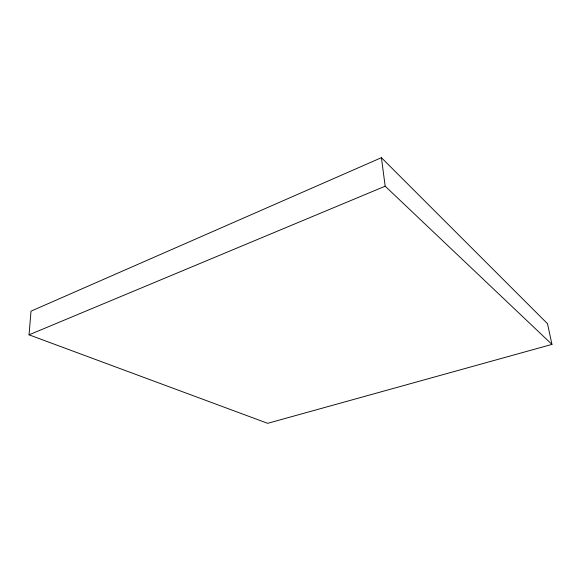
<?xml version="1.0" encoding="UTF-8"?>
<svg xmlns="http://www.w3.org/2000/svg" width="581" height="581" viewBox="0 0 581 581"><rect width="100%" height="100%" fill="white"/><g stroke="black" fill="none" stroke-linecap="round" stroke-linejoin="round"><path stroke-width="0.87" d="M29.05 334.83L31.004 311.162L381.419 157.676L547.505 323.704L551.95 344.395L267.681 423.324L29.05 334.83L385.174 186.189L551.95 344.395M381.419 157.676L385.174 186.189"/></g></svg>
